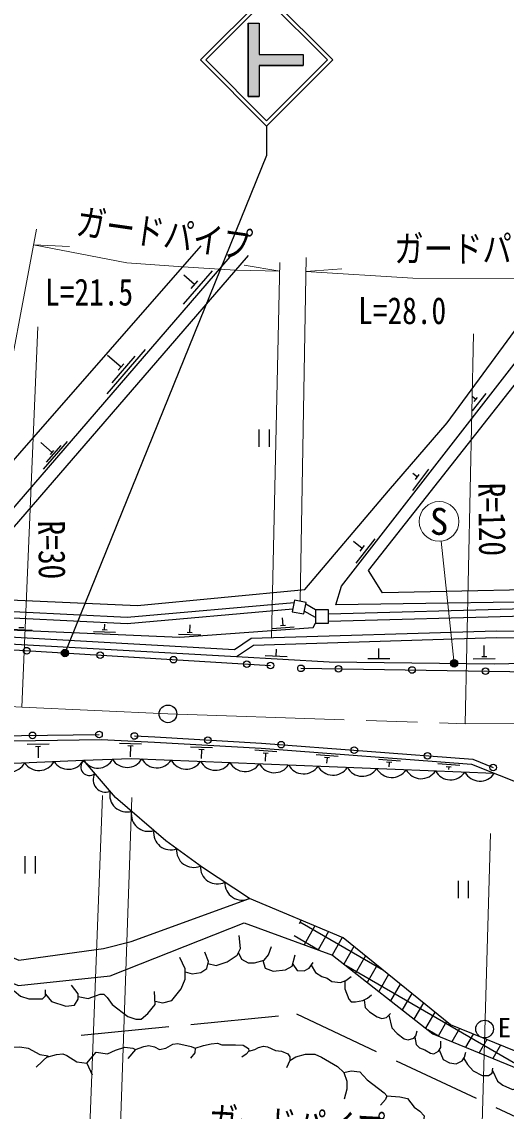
# Model space of a CAD drawing. Units: millimetres at full size, sheet at 1:1000; details may follow other scales. Extents: x 40000 to 680000, y 20000 to 380000.
# Drawn here: x 154480 to 187445, y 241516 to 315648 of the extents above; entities that cross this region are included whole.
import ezdxf
from ezdxf.enums import TextEntityAlignment as Align

# ---------------------------------------------------------------- set-up
doc = ezdxf.new("R2010")
doc.units = ezdxf.units.MM
doc.header["$LTSCALE"] = 1000
doc.linetypes.add('CHAIN', pattern=[18.5, 12, -1.5, 3.5, -1.5])
doc.linetypes.add('DASHED', pattern=[7.5, 6, -1.5])
for name, color, linetype, lineweight in [('M-BGD', 7, 'Continuous', 25), ('M-BMK', 2, 'CHAIN', 13), ('M-BMK-ROW', 30, 'DASHED', 25), ('M-BMK-SRVR', 3, 'Continuous', 25), ('M-STR-HTXT', 7, 'Continuous', 13), ('M-STR-STRC', 7, 'Continuous', 25)]:
    doc.layers.add(name, color=color, linetype=linetype, lineweight=lineweight)
doc.styles.add('ＭＳ ゴシック', font='')
doc.styles.get('ＭＳ ゴシック').set_extended_font_data('MS Gothic')

msp = doc.modelspace()

# ---------------------------------------------------------------- hatches: boundary and pattern name
at = {"layer": 'M-STR-STRC'}
for points in [[(169889, 310554), (170639, 310554), (170639, 312679), (173639, 312679), (173639, 313429), (170639, 313429), (170639, 315554), (169889, 315554)], [(157661, 272746, -1), (157173, 272640, -1)], [(184063, 272185, -0.41421), (184097, 271833, -0.41421), (183745, 271799, -1)]]:
    msp.add_hatch(color=256, dxfattribs=at).paths.add_polyline_path(points)

# ---------------------------------------------------------------- linework, layer by layer
at = {"layer": 'M-BGD'}
for p, q in [((165486, 296433), (167448, 298703)), ((166240, 297764), (165496, 298408)), ((166011, 297500), (166469, 298029)), ((160287, 290328), (162903, 293354)), ((161232, 292154), (160324, 292939)), ((160629, 291090), (162198, 292905)), ((161049, 291943), (161415, 292366)), ((185383, 289951), (185124, 290161)), ((185142, 289179), (186089, 290343)), ((185272, 289815), (185493, 290086)), ((170618, 287895), (170618, 286721)), ((171318, 287895), (171318, 286721)), ((156545, 286337), (155769, 287009)), ((155955, 285195), (157590, 287087)), ((156168, 285672), (157149, 286807)), ((156431, 286205), (156660, 286470)), ((181397, 284664), (181083, 284902)), ((181094, 283765), (182178, 285202)), ((181270, 284497), (181523, 284832)), ((177652, 279814), (177060, 280275)), ((177243, 278801), (178534, 280458)), ((177501, 279621), (177802, 280008)), ((174456, 275629), (173798, 276011)), ((172259, 274575), (172222, 275081)), ((174456, 275109), (173705, 275544)), ((153697, 274314), (155195, 274249)), ((154277, 274439), (154627, 274424)), ((159940, 274295), (160290, 274280)), ((160115, 274288), (160131, 274662)), ((165909, 274104), (165927, 274609)), ((171522, 274371), (173018, 274479)), ((172084, 274562), (172433, 274587)), ((174315, 274423), (174456, 274729)), ((159359, 274170), (160858, 274106)), ((165154, 273980), (166653, 273927)), ((165734, 274110), (166084, 274097)), ((149824, 273157), (171400, 271839)), ((171798, 272492), (171810, 272957)), ((178768, 272323), (178768, 273006)), ((185951, 272461), (185939, 273211)), ((171049, 272523), (172548, 272461)), ((178018, 272323), (179518, 272323)), ((185203, 272299), (186703, 272323)), ((185776, 272458), (186126, 272464)), ((156334, 266482), (154835, 266460)), ((155762, 266324), (155412, 266319)), ((155587, 266321), (155598, 265571)), ((162631, 266501), (161132, 266542)), ((162052, 266367), (161702, 266376)), ((161877, 266371), (161856, 265622)), ((167460, 266247), (165960, 266288)), ((166881, 266113), (166531, 266123)), ((166706, 266118), (166689, 265508)), ((171832, 265976), (170336, 266081)), ((171248, 265866), (170899, 265891)), ((171073, 265879), (171036, 265342)), ((176013, 265661), (174517, 265775)), ((175428, 265555), (175079, 265582)), ((175254, 265568), (175225, 265194)), ((180242, 265340), (178747, 265453)), ((179658, 265234), (179309, 265260)), ((179483, 265247), (179461, 264951)), ((184290, 265032), (182794, 265146)), ((183705, 264926), (183356, 264952)), ((183530, 264939), (183518, 264776)), ((154693, 258874), (154693, 257701)), ((155393, 258874), (155393, 257701)), ((184165, 257184), (184165, 256010)), ((184865, 257184), (184865, 256010)), ((173503, 254516), (173353, 254257)), ((179092, 251094), (173404, 254378)), ((174432, 254125), (173689, 252838)), ((175361, 253734), (174643, 252490)), ((174727, 252460), (173013, 253449)), ((176290, 253343), (175597, 252142)), ((177085, 252719), (176396, 251527)), ((177871, 252082), (177191, 250903)), ((188514, 244500), (176543, 251411)), ((178658, 251445), (177985, 250279)), ((179445, 250808), (178780, 249655)), ((180232, 250171), (179574, 249032)), ((181019, 249534), (180369, 248408)), ((181806, 248897), (181163, 247784)), ((182593, 248260), (181958, 247160)), ((183380, 247623), (182805, 246628)), ((182885, 246595), (182102, 247047)), ((184261, 247150), (183739, 246246)), ((185196, 246769), (184673, 245864)), ((186131, 246388), (185608, 245482)), ((187066, 246007), (186542, 245100))]:
    msp.add_line(p, q, dxfattribs=at)
for points in [[(87641, 312998), (91141, 314015), (97402, 313348), (113312, 306030), (118744, 301103), (126347, 294723), (132660, 289963), (138445, 285709), (148154, 279251), (166687, 300395)], [(92985, 310688), (97290, 309399), (102661, 307604), (106733, 305744), (108870, 304583), (115742, 299611), (121777, 294881), (127288, 290036), (134273, 283757), (137680, 282215), (137778, 280587), (147861, 274513), (165236, 273764), (174315, 274423)], [(149869, 275930), (149869, 277909), (168658, 299644)], [(169887, 299745), (150795, 277660), (151058, 276459), (153681, 276312), (162359, 275936), (173746, 277026), (179434, 283728), (183422, 288369), (189957, 297256)], [(194149, 277109), (179036, 276796), (178073, 278305), (189320, 292599), (192584, 296594)], [(197955, 275454), (194202, 276252), (175840, 275984), (176234, 277254), (191008, 296228)], [(150669, 275668), (161650, 275126), (173007, 276136)], [(150669, 275238), (161659, 274695), (172920, 275696)], [(175356, 275371), (188716, 275731), (192327, 275731)], [(175356, 274871), (188722, 275231), (192327, 275231)], [(169095, 272454), (175408, 272085), (186646, 271961), (192542, 272089), (195092, 272547), (197734, 273678), (198066, 274604)], [(149962, 273525), (169095, 272454), (170237, 273232), (186772, 273741), (195562, 273677)], [(149988, 273995), (168962, 272933), (170086, 273698), (186767, 274211), (195538, 274148)], [(173479, 271653), (191959, 271376), (201017, 271931)], [(129583, 270183), (135049, 266362), (141587, 258675), (147621, 252663), (154264, 250066), (160491, 250727), (169607, 254328), (175625, 252132), (182452, 246772), (190638, 243425)], [(133530, 268995), (136138, 267329), (143000, 259477), (148449, 254313), (154280, 251798), (160050, 252580), (161916, 253070), (169974, 256002)], [(140238, 267771), (144047, 266903), (146488, 266687), (150917, 266678), (159881, 266809), (163522, 266632), (170759, 266211), (185086, 265122), (190844, 262841), (195534, 256444), (196658, 245662)], [(140315, 268113), (144102, 267249), (146504, 267037), (150915, 267028), (159735, 267157)], [(162141, 267050), (163540, 266982), (170783, 266560), (185165, 265467), (186563, 264913)], [(138571, 264545), (158671, 265395), (161914, 265519), (186630, 264510)], [(169974, 256002), (166769, 258101), (164288, 259918), (160850, 262869), (158671, 265395)], [(198892, 241988), (192702, 243712), (183664, 247393), (176342, 253321), (169974, 256002)], [(167148, 251563), (167714, 251428), (168448, 251675), (169143, 252133), (169372, 252584), (169270, 253481)], [(165590, 251001), (166069, 250860), (166674, 250960), (167083, 251229), (167175, 251699), (166942, 252335)], [(169220, 252285), (169435, 251865), (169877, 251607), (170309, 251607), (170979, 251792), (171260, 252151), (171484, 252733)], [(170877, 251764), (171038, 251257), (171586, 251054), (172432, 251127), (172879, 251384), (173073, 252165)], [(163551, 249006), (164078, 248898), (164692, 249051), (165337, 249835), (165590, 250502), (165590, 251207), (165237, 251973)], [(172914, 251524), (173220, 251082), (173695, 251068), (174045, 251247), (174317, 251645)], [(174181, 251446), (174458, 250960), (174905, 250674), (175259, 250567), (175585, 250349), (176159, 250276), (176528, 250416), (176883, 250688)], [(156099, 249482), (156501, 248977), (157483, 248670), (158064, 248727), (158310, 249142), (158310, 249497), (157863, 250087)], [(176461, 250391), (176466, 249837), (176739, 249151), (176888, 248954), (177189, 248954), (177699, 249041), (178005, 249206), (178277, 249444)], [(153952, 249719), (154396, 249355), (154968, 249166), (155886, 249166), (156099, 249364), (156099, 249774)], [(158310, 249319), (158997, 249190), (159574, 249379), (159815, 249473), (160065, 249473), (160287, 249247), (160638, 248768), (161707, 247966), (162237, 247784), (162608, 247784), (163049, 248169), (163563, 248767), (163517, 249656)], [(177776, 249083), (177853, 248567), (178139, 248281), (178673, 247930), (178981, 247830), (179300, 247884), (179568, 248176)], [(179460, 248058), (179654, 247180), (180015, 246800), (180498, 246435), (180770, 246374), (181150, 246481), (181304, 246649), (181389, 246992)], [(148537, 246871), (149617, 247196), (150089, 247223), (150430, 247051), (151057, 246484), (151611, 246209), (152005, 245746), (152305, 245220), (152952, 245679), (153581, 245868), (154347, 245897), (154904, 245802), (155708, 245377), (156276, 245287), (155468, 244524)], [(162216, 245707), (162787, 245911), (163127, 245985), (163517, 245889), (163850, 245714), (164290, 245799), (164752, 246084), (165095, 246131), (166013, 245917), (166279, 245799), (166249, 245480), (165955, 245118)], [(166279, 245799), (166851, 245991), (167374, 246093), (167788, 246136), (168104, 246029), (169025, 246029), (169544, 246004), (169904, 245790), (169920, 245598), (169739, 245409), (169443, 245198)], [(181227, 246565), (181307, 246048), (181555, 245822), (181917, 245684), (182298, 245460), (182512, 245420), (182828, 245601), (182999, 245861), (182999, 246283)], [(156180, 245196), (156850, 245376), (157274, 245425), (157551, 245315), (158236, 244874), (158901, 244790), (159267, 243987)], [(158901, 244790), (159552, 245536), (160302, 245427), (160854, 245677), (161492, 245870), (162035, 245810), (162216, 245707), (161699, 245104)], [(169920, 245598), (170332, 245709), (170598, 245854), (170929, 245935), (171205, 245899), (171736, 245649), (172145, 245602), (172577, 245430), (172715, 245220), (172715, 244960), (172496, 244464)], [(172715, 244960), (173121, 245228), (173785, 245400), (174421, 245400), (174871, 245195), (175966, 244557), (176387, 244145), (176595, 243550), (176595, 243014), (176422, 242345)], [(182882, 245684), (183150, 245046), (183591, 244810), (184048, 244740), (184437, 244948), (184612, 245187), (184692, 245536)], [(184557, 245112), (184821, 244685), (185204, 244268), (185808, 243955), (186235, 243955), (186491, 244107), (186529, 244456)], [(176387, 244145), (176883, 244267), (177486, 244196), (177983, 243647), (179131, 242778), (179327, 242552), (179230, 242317), (178893, 241923)], [(186510, 244281), (186848, 243558), (187217, 243286), (187874, 242994), (188223, 243084), (188582, 243295), (188582, 244070)], [(179327, 242552), (180209, 242496), (180737, 242374), (181177, 241796), (181577, 241526), (181860, 241210), (181798, 240571), (181630, 240438)]]:
    msp.add_lwpolyline(points, dxfattribs=at)
for points in [[(172882, 275507), (173667, 275351), (173823, 276136), (173038, 276292)], [(174456, 274729), (175356, 274729), (175356, 275629), (174456, 275629)]]:
    msp.add_lwpolyline(points, close=True, dxfattribs=at)
for centre, radius in [((154815, 272852), 225), ((159806, 272547), 225), ((164797, 272242), 225), ((169787, 271937), 225), ((171400, 271839), 225), ((173479, 271653), 225), ((176035, 271614), 225), ((181035, 271540), 225), ((186034, 271465), 225), ((155208, 267091), 225), ((159735, 267157), 225), ((162141, 267050), 225), ((167134, 266772), 225), ((172123, 266458), 225), ((177109, 266079), 225), ((182095, 265700), 225), ((186563, 264913), 225), ((185974, 247108), 600)]:
    msp.add_circle(centre, radius, dxfattribs=at)
for centre, radius, start, end in [((157647, 265941), 1160, 212.90873, 331.93835), ((159663, 265972), 1110, 211.20035, 333.17712), ((161646, 266065), 1157, 210.89732, 330.14372), ((163673, 266037), 1160, 208.1476, 327.17722), ((165671, 265955), 1160, 208.1476, 327.17722), ((153651, 265772), 1160, 212.90873, 331.93835), ((155649, 265857), 1160, 212.90873, 331.93835), ((159075, 264941), 581, 131.64425, 309.91747), ((167669, 265874), 1160, 208.1476, 327.17722), ((169668, 265792), 1160, 208.1476, 327.17722), ((171666, 265710), 1160, 208.1476, 327.17722), ((173664, 265629), 1160, 208.1476, 327.17722), ((175663, 265547), 1160, 208.1476, 327.17722), ((177661, 265466), 1160, 208.1476, 327.17722), ((179659, 265384), 1160, 208.1476, 327.17722), ((181658, 265303), 1160, 208.1476, 327.17722), ((183656, 265221), 1160, 208.1476, 327.17722), ((160172, 264068), 842, 149.4895, 292.07222), ((185654, 265139), 1160, 208.1476, 327.17722), ((161619, 263036), 1158, 167.39686, 286.57557), ((163091, 261721), 1160, 169.84119, 288.87081), ((164603, 260454), 1150, 171.53105, 291.18405), ((166173, 259265), 1160, 174.20389, 293.23351), ((167790, 258140), 1160, 177.09479, 296.12442), ((169460, 257043), 1160, 177.26563, 296.29525)]:
    msp.add_arc(centre, radius, start, end, dxfattribs=at)
at = {"layer": 'M-BMK'}
msp.add_lwpolyline([(74666, 304969), (80579, 305773), (84966, 305818), (88874, 305623), (92727, 304936), (96162, 303985), (100147, 302563), (103169, 300914), (107158, 298457), (122644, 285941), (131132, 279142), (134367, 276550), (136966, 274347), (139851, 272607), (142669, 271284), (147091, 269887), (151210, 269187), (154485, 269001), (164425, 268554), (184652, 267886), (194323, 267919)], dxfattribs=at)
at = {"layer": 'M-BMK-ROW'}
msp.add_lwpolyline([(158511, 246686), (173171, 248133), (202930, 234166), (205274, 229198)], dxfattribs=at)
at = {"layer": 'M-BMK-SRVR'}
msp.add_circle((164425, 268554), 600, dxfattribs=at)
at = {"layer": 'M-STR-HTXT'}
for p, q in [((155470, 301532), (150669, 275930)), ((155270, 300466), (157722, 300346)), ((173430, 276214), (173837, 299612)), ((172031, 298681), (169608, 299077)), ((171468, 273740), (172045, 299271)), ((173820, 298649), (176268, 298841)), ((154485, 269001), (155561, 294881)), ((184652, 267886), (185215, 294419)), ((183904, 271992), (183021, 280308)), ((159966, 262996), (159030, 238069)), ((161975, 262874), (161109, 237963)), ((186383, 260403), (185695, 236390))]:
    msp.add_line(p, q, dxfattribs=at)
for points in [[(155270, 300466), (161636, 299250), (165440, 298972), (169025, 298748), (172031, 298681)], [(173820, 298649), (181095, 298202), (190879, 298171), (194648, 298388), (198503, 298763)]]:
    msp.add_lwpolyline(points, dxfattribs=at)
msp.add_circle((182878, 281650), 1350, dxfattribs=at)
at = {"layer": 'M-STR-STRC'}
for p, q in [((166640, 313054), (171140, 317554)), ((175640, 313054), (171140, 317554)), ((166993, 313054), (171140, 317201)), ((175286, 313054), (171140, 317201)), ((169889, 315554), (170639, 315554)), ((169889, 315554), (169889, 310554)), ((170639, 315554), (170639, 313429)), ((166640, 313054), (171140, 308554)), ((166993, 313054), (171140, 308907)), ((170639, 313429), (173639, 313429)), ((171140, 308907), (175286, 313054)), ((171140, 308554), (175640, 313054)), ((173639, 313429), (173639, 312679)), ((170639, 312679), (173639, 312679)), ((170639, 312679), (170639, 310554)), ((169889, 310554), (170639, 310554)), ((171140, 308554), (171140, 306554)), ((171140, 306554), (157417, 272693))]:
    msp.add_line(p, q, dxfattribs=at)
msp.add_lwpolyline([(169889, 315554), (170639, 315554), (170639, 313429), (173639, 313429), (173639, 312679), (170639, 312679), (170639, 310554), (169889, 310554)], close=True, dxfattribs=at)
for centre in [(157417, 272693), (183904, 271992)]:
    msp.add_circle(centre, 250, dxfattribs=at)

# ---------------------------------------------------------------- texts
at = {"layer": 'M-BGD', "style": 'ＭＳ ゴシック'}
msp.add_text('E', height=1320, dxfattribs=at).set_placement((187324, 247200), align=Align.MIDDLE_CENTER)
at = {"layer": 'M-STR-HTXT', "style": 'ＭＳ ゴシック', "width": 0.8}
for s, rotation, p in [('ガードパイプ', 351.872, (163965, 299794)), ('R=120', 270.797, (185023, 281767)), ('R=30', 270.797, (155068, 279693)), ('ガードパイプ', 356.929, (173107, 239172))]:
    msp.add_text(s, height=1833, rotation=rotation, dxfattribs=at).set_placement(p, align=Align.BOTTOM_CENTER)
for s, p in [('ガードパイプ', (185826, 298741)), ('L=21.5', (159062, 295791)), ('L=28.0', (180366, 294528))]:
    msp.add_text(s, height=1833, dxfattribs=at).set_placement(p, align=Align.BOTTOM_CENTER)
at = {"layer": 'M-STR-HTXT', "style": 'ＭＳ ゴシック'}
msp.add_text('S', height=1833, dxfattribs=at).set_placement((182878, 281650), align=Align.MIDDLE_CENTER)

doc.saveas('drawing.dxf')
